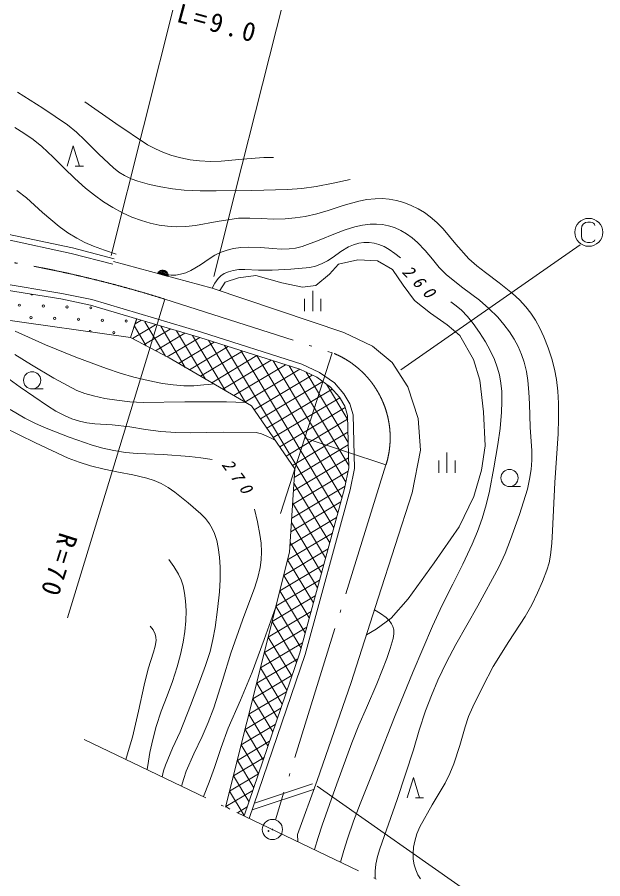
# Model space of a CAD drawing. Units: millimetres, scale not verified. Extents: x 46589 to 686589, y 5897 to 365897.
# Drawn here: x 146338 to 198453, y 229489 to 306149 of the extents above; entities that cross this region are included whole.
import ezdxf

# ---------------------------------------------------------------- set-up
doc = ezdxf.new("R2010")
doc.units = ezdxf.units.MM
doc.header["$LTSCALE"] = 1000
doc.linetypes.add('DASHED', pattern=[7.5, 6, -1.5])
doc.linetypes.add('LONG_DASHED_DOTTED', pattern=[15.25, 12, -1.5, 0.25, -1.5])
doc.layers.add('S-SUV', color=7, linetype='Continuous', lineweight=13)
doc.styles.add('ＭＳ ゴシック', font='')
doc.styles.get('ＭＳ ゴシック').set_extended_font_data('MS Gothic')

msp = doc.modelspace()

# ---------------------------------------------------------------- linework, layer by layer
at = {"layer": 'S-SUV'}
for p, q in [((154704, 284942), (160983, 309961)), ((170042, 307568), (163823, 283079)), ((146368, 299481), (148605, 298047)), ((152342, 298621), (155126, 296682)), ((148605, 298047), (150807, 296563)), ((155126, 296682), (157946, 294792)), ((146123, 296327), (146924, 295832)), ((150807, 296563), (151602, 295910)), ((151602, 295910), (152360, 295211)), ((146924, 295832), (147743, 295259)), ((147743, 295259), (148524, 294640)), ((152360, 295211), (153603, 293956)), ((148524, 294640), (149542, 293710)), ((150777, 292902), (151326, 294698)), ((151326, 294698), (151875, 292902)), ((157946, 294792), (158632, 294425)), ((158632, 294425), (159355, 294107)), ((149542, 293710), (150526, 292729)), ((153603, 293956), (154896, 292737)), ((159355, 294107), (160110, 293841)), ((160110, 293841), (160893, 293629)), ((160893, 293629), (161727, 293470)), ((166390, 293531), (168287, 293668)), ((168287, 293668), (168717, 293665)), ((168717, 293665), (169156, 293657)), ((151502, 292902), (152222, 292902)), ((161727, 293470), (162571, 293371)), ((162571, 293371), (163531, 293322)), ((163531, 293322), (164491, 293334)), ((164491, 293334), (166390, 293531)), ((150526, 292729), (151456, 291806)), ((154896, 292737), (155373, 292369)), ((155373, 292369), (155881, 292053)), ((151456, 291806), (152425, 290930)), ((155881, 292053), (156468, 291783)), ((156468, 291783), (157082, 291569)), ((157082, 291569), (158101, 291279)), ((172950, 291087), (174463, 291370)), ((174463, 291370), (175966, 291707)), ((146307, 290740), (147150, 290072)), ((152425, 290930), (153201, 290305)), ((158101, 291279), (159132, 291048)), ((159132, 291048), (160155, 290877)), ((160155, 290877), (161185, 290766)), ((161185, 290766), (162611, 290708)), ((162611, 290708), (164051, 290709)), ((164051, 290709), (167222, 290735)), ((167222, 290735), (170398, 290821)), ((170398, 290821), (171673, 290924)), ((171673, 290924), (172950, 291087)), ((147150, 290072), (148590, 288777)), ((153201, 290305), (154015, 289727)), ((175356, 289399), (176745, 289793)), ((176745, 289793), (177465, 289928)), ((177465, 289928), (178193, 290002)), ((178193, 290002), (178813, 290008)), ((178813, 290008), (179439, 289954)), ((179439, 289954), (180089, 289833)), ((180089, 289833), (180738, 289651)), ((154015, 289727), (154849, 289212)), ((154849, 289212), (155721, 288744)), ((174003, 288954), (175356, 289399)), ((180738, 289651), (181387, 289407)), ((181387, 289407), (182020, 289103)), ((182020, 289103), (182577, 288772)), ((148590, 288777), (150076, 287524)), ((155721, 288744), (156546, 288369)), ((156546, 288369), (157395, 288049)), ((164123, 287965), (166035, 288260)), ((166035, 288260), (167049, 288277)), ((167049, 288277), (168068, 288234)), ((170171, 288209), (171069, 288286)), ((171069, 288286), (171969, 288423)), ((171969, 288423), (172992, 288659)), ((172992, 288659), (174003, 288954)), ((182577, 288772), (183100, 288390)), ((183100, 288390), (183685, 287876)), ((150076, 287524), (150839, 286978)), ((157395, 288049), (158173, 287819)), ((158173, 287819), (158973, 287646)), ((158973, 287646), (159725, 287547)), ((159725, 287547), (160493, 287508)), ((160493, 287508), (161353, 287528)), ((161353, 287528), (162211, 287609)), ((162211, 287609), (164123, 287965)), ((168068, 288234), (169120, 288191)), ((169120, 288191), (170171, 288209)), ((176393, 287489), (175526, 287226)), ((177067, 287640), (176393, 287489)), ((177753, 287731), (177067, 287640)), ((178312, 287749), (177753, 287731)), ((178860, 287707), (178312, 287749)), ((179389, 287598), (178860, 287707)), ((179905, 287430), (179389, 287598)), ((183685, 287876), (184236, 287311)), ((196603, 287567), (196553, 287317)), ((196722, 287742), (196603, 287567)), ((196922, 287879), (196722, 287742)), ((197116, 287917), (196922, 287879)), ((197359, 287917), (197116, 287917)), ((197503, 287879), (197359, 287917)), ((197622, 287810), (197503, 287879)), ((197709, 287723), (197622, 287810)), ((197759, 287604), (197709, 287723)), ((145486, 286850), (151257, 285624)), ((150839, 286978), (151638, 286481)), ((174678, 286907), (173202, 286304)), ((175526, 287226), (174678, 286907)), ((180465, 287179), (179905, 287430)), ((180989, 286879), (180465, 287179)), ((181496, 286520), (180989, 286879)), ((184236, 287311), (185367, 285959)), ((196553, 287317), (196553, 286704)), ((151142, 285137), (145401, 286357)), ((151638, 286481), (152364, 286101)), ((152364, 286101), (153122, 285773)), ((173202, 286304), (171691, 285752)), ((176267, 285905), (176731, 286034)), ((176731, 286034), (177200, 286101)), ((177200, 286101), (177670, 286107)), ((177670, 286107), (178107, 286054)), ((178107, 286054), (178531, 285941)), ((178531, 285941), (178999, 285737)), ((181965, 286116), (181496, 286520)), ((182655, 285383), (181965, 286116)), ((185367, 285959), (186539, 284651)), ((196553, 286704), (196603, 286442)), ((196603, 286442), (196697, 286285)), ((196697, 286285), (196878, 286154)), ((196878, 286154), (197103, 286104)), ((197103, 286104), (197341, 286104)), ((197341, 286104), (197522, 286123)), ((197522, 286123), (197616, 286179)), ((197616, 286179), (197703, 286260)), ((197703, 286260), (197741, 286348)), ((151257, 285624), (154976, 284656)), ((153122, 285773), (154118, 285412)), ((154118, 285412), (155138, 285081)), ((164474, 285237), (163931, 284978)), ((165032, 285432), (164474, 285237)), ((165595, 285566), (165032, 285432)), ((166246, 285662), (165595, 285566)), ((166895, 285697), (166246, 285662)), ((167993, 285658), (166895, 285697)), ((169091, 285558), (167993, 285658)), ((169820, 285516), (169091, 285558)), ((170532, 285534), (169820, 285516)), ((171119, 285614), (170532, 285534)), ((171691, 285752), (171119, 285614)), ((174456, 284810), (175129, 285293)), ((175129, 285293), (175835, 285724)), ((175835, 285724), (176267, 285905)), ((178999, 285737), (179440, 285478)), ((179440, 285478), (179953, 285124)), ((180473, 274776), (196431, 285897)), ((183294, 284617), (182655, 285383)), ((154850, 284172), (151142, 285137)), ((163412, 284662), (162635, 284123)), ((163931, 284978), (163412, 284662)), ((173408, 284198), (173944, 284476)), ((173944, 284476), (174456, 284810)), ((179953, 285124), (180451, 284739)), ((183897, 283892), (183294, 284617)), ((186539, 284651), (187256, 284019)), ((154903, 284400), (163685, 282038)), ((159205, 283639), (159328, 283645)), ((159328, 283645), (159478, 283605)), ((162635, 284123), (161801, 283621)), ((165546, 283619), (166071, 283691)), ((166071, 283691), (166609, 283704)), ((166609, 283704), (167820, 283648)), ((167820, 283648), (169029, 283653)), ((169029, 283653), (170699, 283730)), ((170699, 283730), (172374, 283868)), ((172374, 283868), (172894, 284002)), ((172894, 284002), (173408, 284198)), ((184534, 283220), (183897, 283892)), ((187256, 284019), (188023, 283424)), ((150205, 281079), (137821, 283111)), ((137891, 283606), (150296, 281571)), ((158811, 283349), (158879, 283450)), ((159777, 283089), (158811, 283349)), ((158851, 283403), (159769, 283156)), ((158879, 283450), (158960, 283529)), ((159761, 283223), (158892, 283457)), ((158944, 283507), (159738, 283294)), ((158960, 283529), (159083, 283610)), ((159711, 283366), (159009, 283555)), ((159083, 283610), (159205, 283639)), ((159083, 283599), (159667, 283442)), ((159570, 283533), (159210, 283630)), ((159478, 283605), (159581, 283538)), ((159581, 283538), (159672, 283451)), ((159840, 283226), (159621, 283252)), ((159672, 283451), (159738, 283320)), ((159738, 283320), (159770, 283210)), ((159770, 283210), (159777, 283089)), ((160050, 283207), (159840, 283226)), ((160457, 283210), (160050, 283207)), ((160861, 283274), (160457, 283210)), ((161343, 283420), (160861, 283274)), ((161801, 283621), (161343, 283420)), ((163932, 282494), (164230, 282915)), ((164230, 282915), (164472, 283146)), ((164472, 283146), (164764, 283338)), ((164764, 283338), (165144, 283507)), ((165144, 283507), (165546, 283619)), ((185990, 282076), (184534, 283220)), ((188023, 283424), (189241, 282515)), ((163685, 282038), (163932, 282494)), ((189241, 282515), (190428, 281553)), ((150296, 281571), (152991, 281021)), ((175406, 278102), (163685, 282038)), ((172639, 281802), (172639, 280002)), ((187491, 280975), (185990, 282076)), ((190428, 281553), (191034, 280988)), ((152869, 280536), (150205, 281079)), ((159462, 281069), (150802, 252711)), ((152991, 281021), (162748, 278119)), ((171919, 281086), (171919, 280006)), ((173359, 281086), (173359, 280006)), ((184923, 280817), (185416, 280481)), ((188317, 280236), (187491, 280975)), ((191034, 280988), (191605, 280372)), ((137494, 280329), (156412, 277644)), ((162601, 277641), (152869, 280536)), ((185416, 280481), (185878, 280092)), ((185878, 280092), (186408, 279524)), ((189103, 279451), (188317, 280236)), ((191605, 280372), (192058, 279802)), ((156412, 277644), (156979, 279313)), ((156412, 277644), (156965, 279272)), ((156827, 278865), (157329, 279166)), ((159526, 276004), (157695, 279060)), ((186408, 279524), (186903, 278904)), ((189657, 278819), (189103, 279451)), ((192058, 279802), (192467, 279188)), ((192467, 279188), (192864, 278471)), ((156583, 277554), (158641, 278787)), ((157823, 276901), (156761, 278673)), ((157619, 277009), (159953, 278407)), ((161299, 274990), (159105, 278653)), ((186903, 278904), (187476, 278108)), ((190159, 278156), (189657, 278819)), ((192864, 278471), (193212, 277714)), ((146145, 278207), (148856, 276987)), ((159851, 275833), (156412, 277644)), ((158654, 276463), (161265, 278028)), ((159690, 275918), (162577, 277648)), ((163088, 273950), (160515, 278245)), ((164878, 272909), (161925, 277837)), ((162601, 277641), (171496, 274823)), ((162748, 278119), (171679, 275290)), ((177962, 276867), (175406, 278102)), ((187476, 278108), (188004, 277271)), ((190565, 277513), (190159, 278156)), ((190919, 276839), (190565, 277513)), ((193212, 277714), (193588, 276737)), ((148856, 276987), (151555, 275911)), ((160684, 275348), (163851, 277245)), ((161672, 274774), (165123, 276842)), ((166667, 271869), (163351, 277404)), ((174516, 260714), (164789, 276948)), ((179708, 275419), (177962, 276867)), ((188004, 277271), (188431, 276490)), ((191213, 276149), (190919, 276839)), ((146115, 276138), (147618, 275206)), ((162659, 274200), (166396, 276439)), ((163646, 273625), (167669, 276036)), ((174881, 262051), (166228, 276492)), ((175246, 263388), (167667, 276036)), ((174379, 276294), (169763, 261997)), ((188431, 276490), (188805, 275680)), ((191449, 275447), (191213, 276149)), ((193588, 276737), (193905, 275742)), ((151555, 275911), (154275, 274891)), ((167189, 271565), (159851, 275833)), ((164634, 273051), (168941, 275632)), ((165621, 272477), (170214, 275229)), ((175586, 264765), (169106, 275580)), ((171679, 275290), (173252, 274547)), ((181113, 273247), (179708, 275419)), ((188805, 275680), (189056, 275016)), ((191650, 274640), (191449, 275447)), ((193905, 275742), (194142, 274834)), ((144195, 274963), (146587, 273243)), ((147618, 275206), (149610, 274047)), ((154275, 274891), (155493, 274474)), ((155493, 274474), (156727, 274116)), ((166608, 271903), (171487, 274826)), ((175848, 266274), (170545, 275124)), ((171496, 274823), (172997, 274114)), ((175798, 268303), (172047, 274563)), ((173252, 274547), (174561, 273606)), ((189056, 275016), (189252, 274325)), ((191789, 273831), (191650, 274640)), ((194142, 274834), (194321, 273904)), ((149610, 274047), (151631, 272942)), ((156727, 274116), (157989, 273811)), ((157989, 273811), (159279, 273561)), ((167423, 271225), (172576, 274313)), ((167992, 270400), (173539, 273724)), ((172997, 274114), (174224, 273232)), ((189252, 274325), (189384, 273598)), ((191885, 272797), (191789, 273831)), ((194321, 273904), (194444, 272862)), ((146587, 273243), (149022, 271565)), ((147661, 273078), (148656, 273078)), ((151631, 272942), (152358, 272669)), ((159279, 273561), (160222, 273432)), ((160222, 273432), (161169, 273362)), ((161169, 273362), (162056, 273365)), ((162056, 273365), (162943, 273428)), ((162943, 273428), (163381, 273474)), ((163381, 273474), (163819, 273525)), ((168561, 269576), (174377, 273061)), ((175748, 270333), (173849, 273502)), ((175010, 272350), (174224, 273232)), ((174561, 273606), (175415, 272647)), ((182008, 270436), (181113, 273247)), ((189384, 273598), (189458, 272851)), ((152358, 272669), (153116, 272450)), ((153116, 272450), (154144, 272227)), ((154144, 272227), (155192, 272062)), ((169130, 268751), (175044, 272294)), ((175010, 272350), (175489, 271545)), ((175415, 272647), (175951, 271747)), ((189458, 272851), (189482, 271929)), ((191920, 271760), (191885, 272797)), ((194444, 272862), (194508, 271805)), ((149022, 271565), (149771, 271107)), ((155192, 272062), (156365, 271941)), ((156365, 271941), (157541, 271881)), ((157541, 271881), (161253, 271936)), ((161253, 271936), (164966, 271931)), ((164966, 271931), (165795, 271906)), ((165795, 271906), (166623, 271878)), ((171042, 265976), (167189, 271565)), ((169698, 267926), (175527, 271418)), ((175489, 271545), (175739, 270702)), ((175951, 271747), (176237, 270780)), ((189482, 271929), (189446, 271007)), ((192000, 269665), (191920, 271760)), ((194508, 271805), (194519, 270445)), ((145706, 271259), (147028, 270475)), ((149771, 271107), (150557, 270696)), ((150557, 270696), (151200, 270422)), ((175739, 270702), (175854, 266043)), ((176237, 270780), (176355, 265998)), ((189446, 271007), (189306, 269566)), ((147028, 270475), (147958, 269998)), ((147958, 269998), (148924, 269570)), ((151200, 270422), (151872, 270202)), ((151872, 270202), (152542, 270055)), ((152542, 270055), (153233, 269965)), ((153233, 269965), (154802, 269866)), ((154802, 269866), (156366, 269705)), ((170267, 267101), (175746, 270384)), ((182221, 267625), (182008, 270436)), ((194519, 270445), (194469, 269074)), ((145070, 269689), (147958, 268278)), ((148924, 269570), (150955, 268795)), ((156366, 269705), (157743, 269469)), ((157743, 269469), (159129, 269292)), ((159129, 269292), (160445, 269205)), ((160445, 269205), (161764, 269177)), ((161764, 269177), (164672, 269224)), ((164672, 269224), (167592, 269210)), ((167592, 269210), (168082, 269073)), ((170836, 266276), (175775, 269235)), ((189306, 269566), (189104, 268123)), ((192140, 267572), (192000, 269665)), ((150955, 268795), (153010, 268075)), ((168082, 269073), (168558, 268877)), ((168558, 268877), (168936, 268688)), ((168936, 268688), (169318, 268476)), ((179157, 266307), (171977, 268691)), ((194469, 269074), (194191, 264757)), ((147958, 268278), (150863, 266925)), ((153010, 268075), (153959, 267801)), ((153959, 267801), (154930, 267585)), ((154930, 267585), (155962, 267428)), ((170994, 265204), (175803, 268086)), ((181497, 263834), (182221, 267625)), ((189104, 268123), (188767, 266042)), ((192135, 266744), (192140, 267572)), ((150863, 266925), (151843, 266553)), ((155962, 267428), (157005, 267330)), ((157005, 267330), (159337, 267229)), ((159337, 267229), (161657, 267070)), ((161657, 267070), (162679, 266951)), ((162679, 266951), (163702, 266784)), ((170917, 263993), (175832, 266937)), ((184585, 267412), (184585, 265612)), ((151843, 266553), (152853, 266234)), ((152853, 266234), (154086, 265928)), ((175470, 264210), (175854, 266043)), ((175854, 266043), (175470, 264210)), ((183865, 266697), (183865, 265617)), ((185305, 266697), (185305, 265617)), ((188767, 266042), (188370, 263974)), ((192069, 265916), (192135, 266744)), ((154086, 265928), (155338, 265679)), ((155338, 265679), (156613, 265434)), ((156613, 265434), (157886, 265127)), ((170574, 258546), (171042, 265976)), ((170841, 262781), (175792, 265748)), ((176355, 265998), (175957, 264093)), ((191938, 265033), (192069, 265916)), ((157886, 265127), (158519, 264918)), ((158519, 264918), (159135, 264649)), ((159135, 264649), (159760, 264294)), ((174151, 259378), (170962, 264701)), ((191747, 264161), (191938, 265033)), ((194191, 264757), (193972, 260435)), ((159760, 264294), (160359, 263885)), ((160359, 263885), (161537, 262947)), ((170765, 261570), (175513, 264415)), ((171483, 249603), (175470, 264210)), ((175470, 264210), (171483, 249603)), ((175957, 264093), (171961, 249456)), ((178473, 254456), (181497, 263834)), ((188370, 263974), (188077, 262761)), ((190150, 264390), (191145, 264390)), ((191027, 261902), (191747, 264161)), ((161537, 262947), (162686, 261956)), ((170688, 260358), (175148, 263031)), ((167469, 262371), (167735, 261259)), ((173786, 258041), (170851, 262940)), ((188077, 262761), (187724, 261556)), ((162686, 261956), (163090, 261542)), ((163090, 261542), (163450, 261085)), ((170612, 259147), (174768, 261637)), ((187724, 261556), (187310, 260398)), ((190251, 259667), (191027, 261902)), ((163450, 261085), (163701, 260661)), ((163701, 260661), (163899, 260205)), ((167735, 261259), (167943, 260131)), ((173421, 256704), (170740, 261180)), ((163899, 260205), (164091, 259591)), ((167943, 260131), (168043, 259357)), ((170401, 257855), (174387, 260243)), ((187310, 260398), (186840, 259261)), ((193972, 260435), (193916, 259361)), ((164091, 259591), (164226, 258956)), ((168043, 259357), (168084, 258573)), ((173057, 255368), (170629, 259419)), ((186840, 259261), (185997, 257469)), ((189755, 258436), (190251, 259667)), ((193916, 259361), (193799, 258288)), ((164226, 258956), (164339, 258094)), ((164888, 235860), (170574, 258546)), ((168084, 258573), (168046, 257877)), ((170057, 256483), (174007, 258850)), ((189204, 257228), (189755, 258436)), ((159830, 257901), (160287, 257264)), ((164339, 258094), (164391, 257225)), ((168046, 257877), (167947, 257175)), ((172692, 254031), (170401, 257855)), ((193668, 257604), (193479, 256934)), ((193799, 258288), (193668, 257604)), ((160287, 257264), (160695, 256592)), ((164391, 257225), (164389, 256131)), ((167947, 257175), (167752, 256301)), ((169713, 255111), (173627, 257456)), ((185997, 257469), (185096, 255697)), ((187318, 253765), (189204, 257228)), ((193479, 256934), (193098, 255932)), ((160695, 256592), (160922, 256086)), ((160922, 256086), (161094, 255555)), ((164389, 256131), (164327, 255035)), ((167752, 256301), (167496, 255430)), ((169369, 253739), (173246, 256062)), ((172327, 252694), (170057, 256483)), ((161094, 255555), (161237, 254896)), ((167496, 255430), (166396, 252495)), ((185096, 255697), (184164, 253842)), ((193098, 255932), (192658, 254942)), ((161237, 254896), (161322, 254211)), ((164327, 255035), (164167, 253445)), ((169025, 252367), (172866, 254668)), ((171962, 251358), (169713, 255111)), ((192658, 254942), (192125, 253867)), ((161322, 254211), (161364, 253318)), ((176045, 246960), (178473, 254456)), ((184164, 253842), (183286, 251959)), ((185383, 250341), (187318, 253765)), ((192125, 253867), (191539, 252822)), ((161364, 253318), (161345, 252433)), ((164167, 253445), (163946, 251852)), ((168306, 250779), (169354, 253694)), ((168682, 250996), (172485, 253275)), ((171597, 250021), (169369, 253739)), ((178134, 253411), (178665, 253101)), ((178665, 253101), (179178, 252730)), ((161345, 252433), (161263, 251487)), ((166396, 252495), (165358, 249551)), ((171192, 248751), (169025, 252367)), ((179178, 252730), (179444, 252477)), ((179444, 252477), (179662, 252187)), ((191539, 252822), (190095, 250616)), ((158184, 251976), (158436, 251628)), ((158436, 251628), (158623, 251265)), ((161263, 251487), (161120, 250541)), ((163946, 251852), (163752, 250772)), ((168338, 249624), (172105, 251881)), ((179662, 252187), (179779, 251930)), ((179779, 251930), (179842, 251645)), ((179842, 251645), (179851, 251275)), ((183286, 251959), (181565, 247924)), ((158692, 250680), (158608, 250179)), ((158623, 251265), (158688, 250979)), ((158688, 250979), (158692, 250680)), ((163752, 250772), (163499, 249706)), ((167253, 247879), (168306, 250779)), ((170770, 247511), (168682, 250996)), ((179797, 250878), (179538, 249971)), ((179851, 251275), (179797, 250878)), ((158608, 250179), (158457, 249661)), ((161120, 250541), (160883, 249448)), ((167994, 248252), (171724, 250487)), ((179538, 249971), (179223, 249086)), ((184557, 248755), (185383, 250341)), ((190095, 250616), (188703, 248380)), ((158457, 249661), (158003, 248176)), ((160883, 249448), (160584, 248357)), ((163499, 249706), (163107, 248470)), ((165358, 249551), (164622, 247120)), ((166531, 235075), (171483, 249603)), ((171483, 249603), (166531, 235075)), ((171961, 249456), (166985, 234858)), ((170347, 246271), (168338, 249624)), ((163107, 248470), (162656, 247251)), ((167650, 246880), (171300, 249067)), ((179223, 249086), (178329, 246840)), ((183787, 247148), (184557, 248755)), ((188703, 248380), (187772, 246601)), ((158003, 248176), (157622, 246727)), ((160584, 248357), (160160, 247047)), ((166206, 245373), (167253, 247879)), ((169924, 245030), (167994, 248252)), ((181565, 247924), (179902, 243872)), ((160160, 247047), (159678, 245755)), ((162656, 247251), (161774, 244899)), ((164622, 247120), (163826, 244699)), ((167306, 245509), (170801, 247602)), ((169502, 243790), (167650, 246880)), ((173021, 238229), (176045, 246960)), ((183209, 245807), (183787, 247148)), ((157622, 246727), (157137, 244406)), ((166962, 244137), (170302, 246137)), ((178329, 246840), (177417, 244705)), ((187772, 246601), (186890, 244784)), ((159678, 245755), (159161, 244411)), ((165103, 242891), (166206, 245373)), ((169079, 242550), (167306, 245509)), ((182688, 244444), (183209, 245807)), ((161774, 244899), (160834, 242565)), ((163826, 244699), (163344, 243407)), ((166619, 242765), (169802, 244672)), ((177417, 244705), (176745, 243158)), ((186890, 244784), (186514, 243914)), ((157137, 244406), (156589, 242084)), ((159161, 244411), (158703, 243050)), ((168656, 241310), (166962, 244137)), ((179902, 243872), (178415, 240005)), ((182123, 242706), (182688, 244444)), ((186514, 243914), (186195, 243023)), ((158703, 243050), (158399, 241894)), ((163344, 243407), (162806, 242137)), ((166275, 241393), (169303, 243208)), ((176745, 243158), (176129, 241586)), ((186195, 243023), (185728, 241359)), ((160834, 242565), (160152, 241097)), ((164476, 241156), (165103, 242891)), ((168233, 240070), (166619, 242765)), ((181616, 240949), (182123, 242706)), ((156589, 242084), (156306, 241096)), ((158399, 241894), (158153, 240722)), ((162806, 242137), (162067, 240607)), ((165931, 240021), (168803, 241743)), ((176129, 241586), (174777, 237927)), ((156306, 241096), (156004, 240105)), ((158153, 240722), (158018, 239964)), ((160152, 241097), (159528, 239607)), ((163906, 239399), (164476, 241156)), ((167811, 238830), (166275, 241393)), ((180141, 236537), (181616, 240949)), ((185728, 241359), (185201, 239703)), ((158018, 239964), (157895, 239202)), ((162067, 240607), (161385, 239059)), ((165587, 238650), (168304, 240278)), ((167388, 237590), (165931, 240021)), ((178415, 240005), (176870, 236157)), ((159528, 239607), (159371, 239087)), ((163432, 238094), (163906, 239399)), ((185201, 239703), (184840, 238846)), ((159371, 239087), (159243, 238557)), ((161385, 239059), (161161, 238402)), ((165243, 237278), (167805, 238813)), ((166965, 236350), (165587, 238650)), ((181049, 236702), (181598, 238498)), ((181598, 238498), (182147, 236702)), ((184840, 238846), (184420, 238003)), ((161161, 238402), (160966, 237734)), ((162902, 236809), (163432, 238094)), ((171275, 233416), (173021, 238229)), ((173046, 237733), (193001, 223751)), ((174777, 237927), (173481, 234245)), ((184420, 238003), (183265, 236077)), ((164899, 235906), (167305, 237348)), ((166542, 235110), (165243, 237278)), ((176870, 236157), (176275, 234610)), ((178607, 232139), (180141, 236537)), ((181774, 236702), (182494, 236702)), ((165260, 235683), (164899, 235906)), ((165930, 235358), (166806, 235883)), ((183265, 236077), (182163, 234122)), ((176275, 234610), (175733, 233033)), ((173481, 234245), (173129, 233172)), ((182163, 234122), (181916, 233500)), ((171298, 232797), (171275, 233416)), ((173129, 233172), (172782, 232088)), ((181916, 233500), (181723, 232844)), ((175733, 233033), (175412, 232013)), ((181619, 232290), (181575, 231729)), ((181723, 232844), (181619, 232290)), ((175412, 232013), (175102, 230980)), ((178398, 231471), (178607, 232139)), ((181575, 231729), (181592, 231227)), ((178187, 230154), (178249, 230794)), ((178249, 230794), (178398, 231471)), ((181592, 231227), (181671, 230720)), ((178184, 229507), (178187, 230154)), ((181671, 230720), (181807, 230276)), ((181807, 230276), (182001, 229848)), ((182001, 229848), (182231, 229471))]:
    msp.add_line(p, q, dxfattribs=at)
at = {"layer": 'S-SUV', "linetype": 'DASHED'}
for p, q in [((174937, 284177), (176643, 284562)), ((176643, 284562), (178405, 284480)), ((178405, 284480), (179726, 283709)), ((174138, 283296), (174937, 284177)), ((179726, 283709), (180689, 282305)), ((164835, 282580), (166019, 282966)), ((166019, 282966), (167588, 283158)), ((167588, 283158), (169900, 282525)), ((172927, 282278), (174138, 283296)), ((164367, 281837), (164835, 282580)), ((169900, 282525), (171716, 282140)), ((171716, 282140), (172927, 282278)), ((180689, 282305), (181708, 280929)), ((181708, 280929), (183111, 279828)), ((183111, 279828), (184598, 278782)), ((184598, 278782), (185726, 277819)), ((185726, 277819), (186937, 275699)), ((186937, 275699), (187506, 273868)), ((187506, 273868), (187836, 271033)), ((187836, 271033), (187974, 268005)), ((187974, 268005), (187671, 265858)), ((187671, 265858), (186983, 263491)), ((186983, 263491), (185662, 260794)), ((185662, 260794), (183432, 257602)), ((183432, 257602), (181120, 254409)), ((181120, 254409), (179606, 252675)), ((179606, 252675), (178285, 251711)), ((178285, 251711), (177417, 251195)), ((167446, 236210), (172627, 237949)), ((167243, 235614), (172786, 237475))]:
    msp.add_line(p, q, dxfattribs=at)
at = {"layer": 'S-SUV', "linetype": 'LONG_DASHED_DOTTED'}
for p, q in [((159462, 281069), (174379, 276294)), ((179157, 266307), (169315, 234732)), ((152304, 241873), (165873, 235389)), ((165890, 235381), (188963, 224356))]:
    msp.add_line(p, q, dxfattribs=at)
at = {"layer": 'S-SUV'}
for centre, radius in [((197209, 287010), 1244), ((146533, 280525), 99.5), ((148652, 280446), 99.5), ((150772, 280367), 99.5), ((152892, 280289), 99.5), ((147553, 279426), 99.5), ((149673, 279347), 99.5), ((151793, 279268), 99.5), ((153913, 279189), 99.5), ((156033, 279111), 99.5), ((154933, 278090), 99.5), ((147661, 273843), 765), ((190150, 265155), 765), ((169048, 233873), 896), ((169048, 233873), 27), ((168701, 233739), 31.2), ((168701, 233739), 25), ((168701, 233739), 18.8), ((168701, 233739), 12.5), ((168701, 233739), 6.2)]:
    msp.add_circle(centre, radius, dxfattribs=at)
at = {"layer": 'S-SUV', "linetype": 'LONG_DASHED_DOTTED'}
for centre, radius, start, end in [((128171, 180895), 104948, 72.65292, 86.87074), ((171411, 268738), 8118, 342.5752, 68.55642)]:
    msp.add_arc(centre, radius, start, end, dxfattribs=at)
at = {"layer": 'S-SUV'}
for centre, start, end in [((147632, 281545), 208.5587, 313.55006), ((152813, 278169), 344.02442, 179.8205)]:
    msp.add_arc(centre, 99.5, start, end, dxfattribs=at)

# ---------------------------------------------------------------- texts
at = {"layer": 'S-SUV', "attachment_point": 7, "style": 'ＭＳ ゴシック'}
for s, insert, char_height, rotation in [('\\T1.3;L=9.0', (160421, 305744), 1686, 344.9), ('\\T1.73;\\Q15;260', (180502, 283437), 1100, 314.2), ('\\T1.73;\\Q15;270', (164471, 266324), 1100, 306.2), ('\\T1.3;R=70', (150104, 260404), 1686, 252.5)]:
    msp.add_mtext(s, dxfattribs=dict(at, insert=insert, char_height=char_height, rotation=rotation))

doc.saveas('drawing.dxf')
